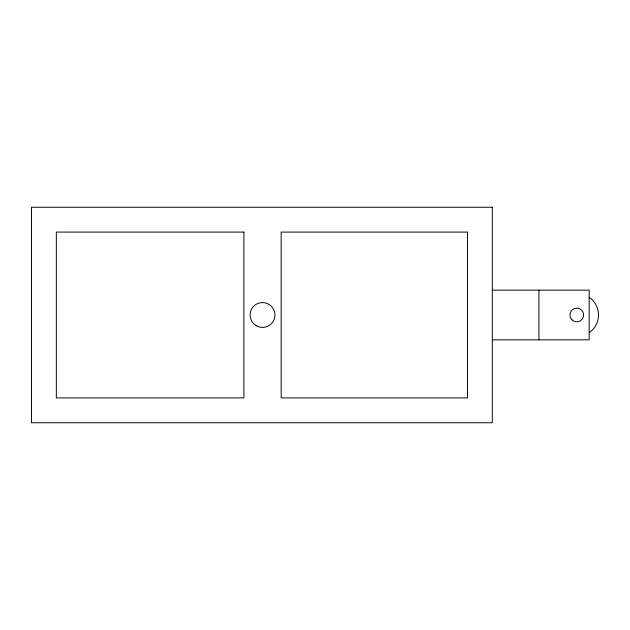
<?xml version="1.0" encoding="UTF-8"?>
<svg xmlns="http://www.w3.org/2000/svg" width="630" height="630" viewBox="0 0 630 630"><rect width="100%" height="100%" fill="white"/><g stroke="black" fill="none" stroke-linecap="round" stroke-linejoin="round"><path stroke-width="0.94" d="M589.184 332.632L592.137 330.372A21.735 21.735 0 0 0 592.137 299.628L589.184 297.368M492.313 290.154L589.184 290.154L589.184 339.846L492.313 339.846M538.926 290.154L538.926 339.846M492.313 207.246L31.5 207.246L31.5 422.754L492.313 422.754L492.313 207.246M243.897 232.092L56.346 232.092L56.346 397.908L243.897 397.908L243.897 232.092M467.476 232.092L281.161 232.092L281.161 397.908L467.476 397.908L467.476 232.092M256.315 325.757A12.419 12.419 0 0 0 274.948 315A12.419 12.419 0 0 0 256.315 304.243A12.419 12.419 0 0 0 256.315 325.757M571.93 319.827A6.828 6.828 0 0 0 583.364 316.772A6.828 6.828 0 0 0 574.993 308.401A6.828 6.828 0 0 0 571.93 319.827"/></g></svg>
